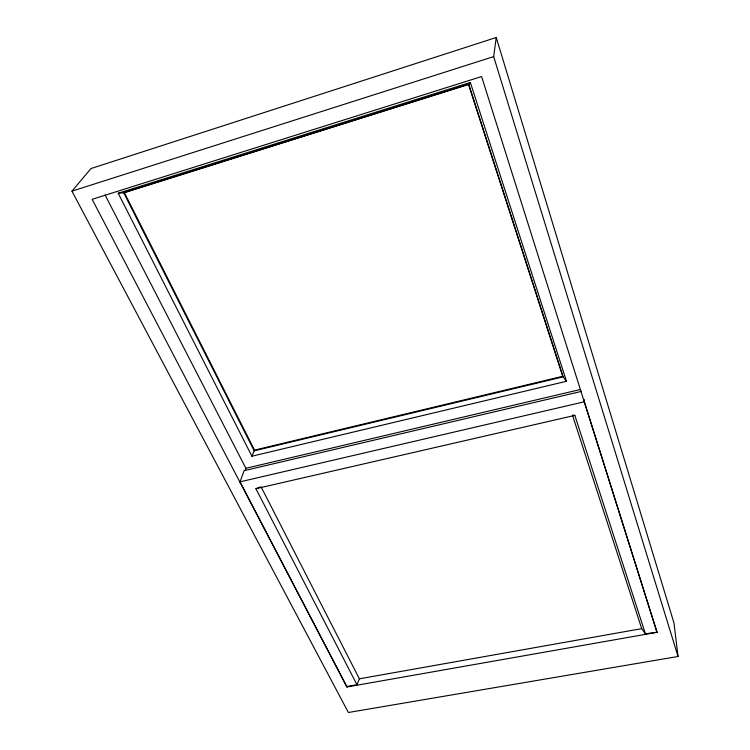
<?xml version="1.0" encoding="UTF-8"?>
<svg xmlns="http://www.w3.org/2000/svg" width="750" height="750" viewBox="0 0 750 750"><rect width="100%" height="100%" fill="white"/><g stroke="black" fill="none" stroke-linecap="round" stroke-linejoin="round"><path stroke-width="1.12" d="M678.047 656.484L493.669 56.606L496.238 37.5L90.984 168.544L71.953 191.147L348.375 712.5L678.047 656.484L673.978 622.997L496.238 37.5M346.884 686.841L240.047 481.838L584.344 401.784L657.028 632.325L346.959 686.972L92.128 199.322L481.594 76.547L657.028 632.325M239.925 482.156L244.088 470.691L581.541 391.359M245.109 470.456L245.887 468.291L105.066 194.972M346.959 686.972L346.95 686.484L356.962 684.722L359.381 678.816L261.019 486.731M251.906 456.225L254.503 450.122L124.378 192.628L118.2 193.256L251.906 456.225L566.475 381.281L470.344 82.444L118.2 193.256M124.378 192.628L468.516 84.459L470.344 82.444M356.962 684.722L255.909 488.7L259.997 487.125M71.953 191.147L493.669 56.606M254.503 450.122L562.716 376.275L566.475 381.281M245.887 468.291L580.322 389.503M255.909 488.7L574.847 415.387L645.422 633.853L656.981 632.175M359.381 678.816L641.709 628.65L645.422 633.853M574.847 415.387L572.447 415.078L641.709 628.65M468.516 84.459L562.716 376.275M584.25 399.591L584.353 402.094M468.731 84.225L123.666 192.703L254.203 450.834L563.147 376.856L468.731 84.225"/></g></svg>
